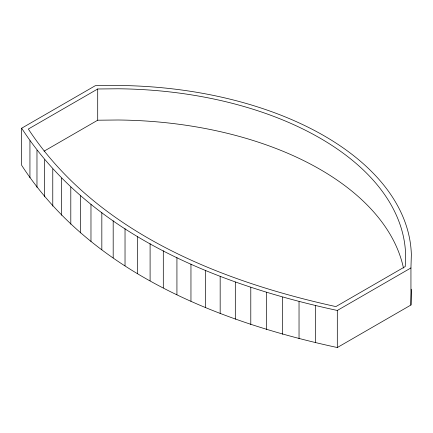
<?xml version="1.0" encoding="UTF-8"?>
<svg xmlns="http://www.w3.org/2000/svg" width="433" height="433" viewBox="0 0 433 433"><rect width="100%" height="100%" fill="white"/><g stroke="black" fill="none" stroke-linecap="round" stroke-linejoin="round"><path stroke-width="0.65" d="M410.944 305.016L410.944 267.94L411.35 254.701A297.888 171.982 0 0 0 118.225 85.469L95.292 85.702L21.65 128.217L21.65 165.292C90.719 271.843 218.113 321.762 337.307 347.531L410.944 305.016L411.35 291.777A297.888 171.982 0 0 0 411.247 289.217M97.706 88.987L28.334 129.039C96.283 232.169 219.845 281.109 335.884 306.596L405.25 266.549L405.613 254.756A292.151 168.67 0 0 0 118.133 88.781L97.706 88.987L97.706 120.206L44.074 151.171M21.65 128.217C90.719 234.773 218.113 284.687 337.307 310.461L410.944 267.94M97.706 120.206L118.133 120.001A292.151 168.67 0 0 1 403.475 268.097M337.307 310.461L337.307 347.531M315.657 305.676L315.657 342.747M299.035 301.612L299.035 338.687M282.673 297.217L282.673 334.287M266.582 292.491L266.582 329.562M250.788 287.442L250.788 324.517M235.314 282.083L235.314 319.153M220.17 276.411L220.17 313.481M205.377 270.436L205.377 307.511M190.958 264.168L190.958 301.238M176.929 257.608L176.929 294.684M163.301 250.772L163.301 287.848M150.099 243.665L150.099 280.741M137.337 236.299L137.337 273.375M125.029 228.678L125.029 265.748M113.186 220.808L113.186 257.884M101.831 212.711L101.831 249.781M90.973 204.387L90.973 241.457M80.625 195.846L80.625 232.922M70.801 187.105L70.801 224.175M61.513 178.169L61.513 215.239M52.772 169.049L52.772 206.124M44.588 159.761L44.588 196.831M36.973 150.311L36.973 187.386M29.937 140.714L29.937 177.79"/></g></svg>
